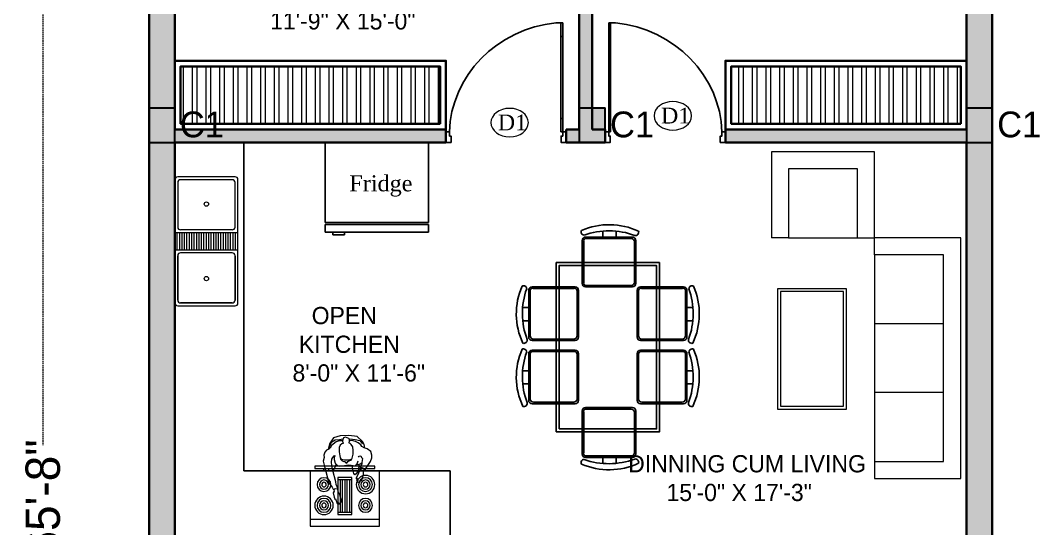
# Model space of a CAD drawing. Header units: millimetres. Extents: x -6808 to 215771, y -89660 to -16303.
# Drawn here: x 108189.5 to 108544.9, y -47427.9 to -47250.7 of the extents above; entities that cross this region are included whole.
import ezdxf

# ---------------------------------------------------------------- set-up
doc = ezdxf.new("R2010")
doc.units = ezdxf.units.MM
doc.header["$PDMODE"] = 35
doc.linetypes.add('ACAD_ISO10W100', pattern=[18, 12, -3, 0, -3])
doc.linetypes.add('DASHED', pattern=[0.75, 0.5, -0.25])
doc.layers.get('0').update_dxf_attribs({"color": 8})
for name, color, linetype, lineweight in [('_Furniture', 253, 'Continuous', 18), ('CHAUKHAT', 32, 'Continuous', 30), ('col.center', 5, 'ACAD_ISO10W100', 15), ('column', 5, 'Continuous', 30), ('dim2', 6, 'Continuous', 20), ('FIXture', 132, 'Continuous', 13), ('FURNITURE 2', 33, 'Continuous', 25), ('furnitures', 12, 'Continuous', 13), ('text', 7, 'Continuous', 25), ('wall', 7, 'Continuous', 35), ('wokg dim', 152, 'DASHED', 18)]:
    doc.layers.add(name, color=color, linetype=linetype, lineweight=lineweight)
doc.layers.add('A-WIN', color=5, linetype='Continuous')
doc.layers.add('NET 01', color=8, linetype='Continuous')
doc.layers.add('AR.furniture', color=7, linetype='Continuous', lineweight=35, true_color=0x009e9e)
doc.layers.add('furniture', color=7, linetype='Continuous', lineweight=5, true_color=0xe57b2a)
doc.styles.add('SAJ', font='eurr____.ttf')
doc.styles.get("Standard").update_dxf_attribs({"font": 'times.ttf'})
doc.dimstyles.new('SAJ', dxfattribs={"dimtxt": 5, "dimasz": 2, "dimexe": 1, "dimexo": 1, "dimgap": 0.09375, "dimtad": 0, "dimdec": 1, "dimzin": 0, "dimdsep": 46, "dimlunit": 4, "dimtxsty": 'SAJ', "dimblk": 'OBLIQUE', "dimcen": 0.125, "dimdle": 0.375, "dimadec": 0, "dimazin": 0, "dimtfac": 1, "dimtdec": 1, "dimtofl": 0, "dimtmove": 0, "dimatfit": 3, "dimldrblk": 'OBLIQUE', "dimfxl": 1, "dimtolj": 1, "dimtzin": 0, "dimlwd": 5, "dimlwe": 5, "dimarcsym": 1})
pattern_1 = [(90, (6308.2126, -1166.6897), (-4.7625, 4e-15), []), (90, (6309.8, -1165.1022), (-4.7625, 4e-15), [])]

# ---------------------------------------------------------------- blocks, each defined once
blk = doc.blocks.new('_Oblique')
at = {"color": 0, "linetype": 'ByBlock', "lineweight": -2}
blk.add_line((-0.5, -0.5), (0.5, 0.5), dxfattribs=at)
blk = doc.blocks.new('*D1454')
at = {"layer": 'Defpoints', "color": 0, "transparency": 16777216}
for p in [(108234.37, -47023.23), (108197.38, -47811.23), (108234.37, -47811.23)]:
    blk.add_point(p, dxfattribs=at)
at = {"layer": 'dim2', "color": 0, "linetype": 'DASHED', "lineweight": 5, "transparency": 16777216}
for p, q in [((108233.37, -47023.23), (108196.38, -47023.23)), ((108197.38, -47022.86), (108197.38, -47398.82)), ((108197.38, -47811.61), (108197.38, -47435.64)), ((108233.37, -47811.23), (108196.38, -47811.23))]:
    blk.add_line(p, q, dxfattribs=at)
at = {"layer": 'dim2', "color": 0, "lineweight": 5, "transparency": 16777216, "xscale": 2, "yscale": 2, "zscale": 2}
for p, rotation in [((108197.38, -47023.23), 90), ((108197.38, -47811.23), 270)]:
    blk.add_blockref('_Oblique', p, dxfattribs=dict(at, rotation=rotation))
at = {"layer": 'dim2', "color": 0, "transparency": 16777216, "insert": (108197.38, -47417.23), "char_height": 12, "attachment_point": 5, "rotation": 90, "style": 'SAJ'}
blk.add_mtext('\\A1;65\'-8"', dxfattribs=at)
blk = doc.blocks.new('QEWFWE')
at = {"layer": 'NET 01'}
for p, q in [((238503.45, 15011.85), (238503.45, 15015.77)), ((238503.45, 15015.77), (238505.41, 15015.77)), ((238503.98, 15015.77), (238503.98, 15011.85)), ((238503.98, 15011.85), (238503.45, 15011.85)), ((238503.45, 15011.85), (238503.45, 14988.32)), ((238503.98, 14988.32), (238503.98, 15011.85)), ((238503.45, 14988.32), (238503.45, 14984.4)), ((238503.98, 14988.32), (238503.45, 14988.32)), ((238503.98, 14984.4), (238503.98, 14988.32)), ((238503.45, 14984.4), (238503.98, 14984.4))]:
    blk.add_line(p, q, dxfattribs=at)
for points in [[(238503.45, 14984.4), (238502.4, 14984.4), (238502.4, 14981.4), (238503.9, 14981.4), (238503.9, 14982.9), (238503.9, 14983.2), (238503.45, 14983.2)], [(238536.02, 14984.4), (238537.07, 14984.4), (238537.07, 14981.4), (238535.57, 14981.4), (238535.57, 14982.9), (238535.57, 14983.2), (238536.02, 14983.2)]]:
    blk.add_lwpolyline(points, close=True, dxfattribs=at)
blk.add_ellipse((238504.18, 14985.62), major_axis=(-29.27, 13.54), ratio=0.925766, start_param=-2.718612, end_param=-1.204625, dxfattribs=at)
blk = doc.blocks.new('A$C35EA12FA')
at = {"layer": 'furnitures', "ltscale": 1.4}
for p, q in [((3.32, 21.47), (2, 19.51)), ((2.36, 19.38), (2.77, 20.24)), ((2.77, 20.24), (3.86, 20.88)), ((4.18, 20.24), (3.23, 19.47)), ((5.45, 22.2), (3.32, 21.47)), ((3.86, 20.88), (5.27, 21.01)), ((5.18, 20.56), (4.18, 20.24)), ((6.23, 20.47), (5.18, 20.56)), ((5.27, 21.01), (6.32, 21.15)), ((8.32, 22.29), (5.45, 22.2)), ((6.32, 21.01), (6.27, 20.38)), ((6.27, 20.38), (6.32, 19.92)), ((6.59, 21.47), (6.32, 21.01)), ((6.32, 19.92), (6.59, 19.74)), ((7.27, 21.69), (6.59, 21.47)), ((7.82, 21.51), (7.27, 21.69)), ((8.36, 21.24), (7.82, 21.51)), ((11, 21.88), (8.32, 22.29)), ((8.54, 20.83), (8.36, 21.24)), ((8.45, 19.88), (8.59, 20.42)), ((8.59, 20.42), (8.54, 20.83)), ((8.63, 21.19), (10.36, 21.01)), ((9.27, 20.65), (8.73, 20.51)), ((10.54, 20.33), (9.27, 20.65)), ((10.36, 21.01), (11.95, 20.6)), ((11.41, 19.92), (10.54, 20.33)), ((12.81, 20.28), (11, 21.88)), ((12.18, 19.19), (11.41, 19.92)), ((11.95, 20.6), (12.72, 19.6)), ((13.27, 19.28), (12.81, 20.28)), ((0.55, 16.83), (0.23, 15.87)), ((1.05, 17.51), (0.55, 16.83)), ((1.77, 17.83), (1.05, 17.51)), ((2, 19.51), (1.64, 17.65)), ((2.45, 18.51), (1.77, 17.83)), ((2, 18.33), (2.36, 19.38)), ((2.59, 18.92), (2.45, 18.51)), ((3.23, 19.47), (2.59, 18.92)), ((5.18, 18.37), (5.14, 16.92)), ((5.14, 16.92), (5.36, 15.6)), ((5.45, 19.1), (5.18, 18.37)), ((6, 19.6), (5.45, 19.1)), ((6.59, 19.74), (6, 19.6)), ((8.36, 19.74), (8.45, 19.88)), ((8.73, 19.65), (8.36, 19.74)), ((9.13, 19.33), (8.73, 19.65)), ((9.63, 18.6), (9.13, 19.33)), ((9.77, 17.37), (9.63, 18.6)), ((9.77, 16.19), (9.77, 17.37)), ((12.5, 18.65), (12.18, 19.19)), ((13.27, 18.28), (12.5, 18.65)), ((13.5, 18.15), (13.27, 19.28)), ((14.31, 17.87), (13.27, 18.28)), ((15.45, 17.06), (14.31, 17.87)), ((15.81, 15.87), (15.45, 17.06)), ((0.27, 15.05), (0, 13.92)), ((0, 13.92), (0.41, 12.19)), ((0.23, 15.87), (0.27, 15.05)), ((2.68, 13.55), (2.77, 14.55)), ((2.82, 12.46), (2.68, 13.55)), ((2.77, 14.55), (3.14, 15.1)), ((3.14, 15.1), (3.54, 15.6)), ((3.91, 15.74), (3.5, 15.33)), ((3.5, 15.33), (3.5, 14.46)), ((3.5, 14.46), (3.91, 13.28)), ((3.54, 15.6), (3.91, 15.74)), ((3.91, 13.28), (4.64, 12.46)), ((5.36, 15.6), (5.63, 14.51)), ((5.63, 14.51), (6.13, 14.05)), ((5.82, 14.55), (5.68, 14.92)), ((6.41, 14.37), (5.82, 14.55)), ((6.13, 14.05), (6.68, 13.83)), ((6.95, 14.24), (6.41, 14.37)), ((6.68, 13.83), (7.13, 13.78)), ((7.59, 14.24), (6.95, 14.24)), ((7.13, 13.78), (7.27, 13.51)), ((7.27, 13.51), (7.5, 13.28)), ((7.5, 13.28), (7.73, 13.51)), ((8.09, 14.19), (7.59, 14.24)), ((7.73, 13.51), (8, 13.78)), ((8, 13.78), (8.36, 13.96)), ((8.68, 14.33), (8.09, 14.19)), ((8.36, 13.96), (9.09, 14.19)), ((9.22, 14.6), (8.68, 14.33)), ((9.09, 14.19), (9.41, 14.83)), ((9.41, 14.83), (9.77, 16.19)), ((11, 13.05), (11.41, 13.96)), ((11.5, 15.24), (11.72, 15.55)), ((11.72, 15.55), (12.18, 15.6)), ((12.04, 13.05), (12.5, 13.37)), ((12.18, 15.6), (12.45, 15.15)), ((12.45, 15.15), (12.81, 14.78)), ((12.54, 13.51), (12.5, 13.05)), ((12.63, 14.1), (12.54, 13.51)), ((12.81, 14.78), (12.63, 14.1)), ((13.62, 11.17), (15.36, 13.78)), ((15.36, 13.78), (15.77, 14.96)), ((15.77, 14.96), (15.81, 15.87)), ((0.41, 12.19), (1.82, 6.87)), ((3.09, 10.82), (2.82, 12.46)), ((4.04, 7.23), (3.09, 10.82)), ((3.45, 11.28), (3.23, 11.01)), ((3.86, 12.05), (3.45, 11.28)), ((4.04, 12.83), (3.86, 12.05)), ((4.64, 12.46), (5.41, 12.33)), ((5.41, 12.33), (8.36, 12.69)), ((8.28, 12.7), (10.5, 12.37)), ((9.59, 11.19), (9.54, 12.14)), ((9.95, 9.92), (9.59, 11.19)), ((10.5, 12.37), (11, 13.05)), ((11.45, 10), (10.67, 8.41)), ((11.45, 10.01), (10.68, 8.41)), ((11.45, 11.01), (10.72, 9.82)), ((11, 12.83), (12.04, 13.05)), ((11.63, 12.87), (11.45, 11.01)), ((12.13, 11.42), (11.45, 10.01)), ((12.5, 13.05), (12, 11.87)), ((12, 11.87), (12.13, 11.42)), ((12.13, 11.83), (12.59, 11.83)), ((12.59, 11.83), (13.09, 11.64)), ((13.09, 11.64), (13.45, 11.46)), ((13.09, 10.42), (13.18, 11.05)), ((13.09, 9.6), (13.09, 10.42)), ((13.18, 11.05), (13.68, 11.19)), ((1.82, 6.87), (2.86, 5.46)), ((4.18, 6.32), (4.04, 7.23)), ((10.27, 9.51), (9.95, 9.92)), ((10.72, 9.82), (10.27, 9.51)), ((10.67, 8.41), (10.72, 8.18)), ((10.68, 8.41), (10.72, 8.19)), ((10.72, 8.18), (11.13, 8.41)), ((10.72, 8.19), (11.13, 8.41)), ((11.13, 8.41), (10.86, 7.87)), ((11.13, 8.41), (10.86, 7.87)), ((10.86, 7.87), (10.95, 7.64)), ((10.86, 7.87), (10.95, 7.64)), ((10.95, 7.64), (11.27, 7.78)), ((10.95, 7.64), (11.27, 7.77)), ((11.27, 7.78), (11.04, 7.19)), ((11.27, 7.77), (11.04, 7.18)), ((11.04, 7.18), (11.27, 7.05)), ((11.27, 7.05), (11.49, 7.14)), ((11.49, 7.14), (11.54, 6.96)), ((11.54, 6.96), (11.86, 7)), ((12.26, 8), (11.83, 7)), ((12.27, 8.05), (12.22, 7.55)), ((12.22, 7.55), (12.45, 7.69)), ((12.45, 7.69), (12.68, 8)), ((12.68, 8), (12.81, 8.64)), ((12.81, 8.64), (13.09, 9.6)), ((2.86, 5.46), (3.18, 4.82)), ((3.18, 4.82), (3.45, 4.59)), ((3.5, 4.14), (3.23, 3.55)), ((3.23, 3.55), (3.5, 2.14)), ((3.45, 4.59), (3.5, 4.14)), ((3.54, 4.64), (3.86, 4.96)), ((3.86, 4.96), (4.5, 4.91)), ((4.86, 4.82), (4.18, 6.32)), ((4.5, 4.91), (4.64, 4.73)), ((4.73, 4.28), (4.82, 4.46)), ((5.36, 3), (4.73, 4.28)), ((4.82, 4.46), (4.86, 4.82)), ((3.5, 2.14), (3.91, 1.41)), ((3.91, 1.41), (4, 1.68)), ((4, 1.68), (4.54, 0.18)), ((4.54, 0.18), (4.73, 0.14)), ((4.73, 0.14), (4.82, 0.32)), ((4.82, 0.32), (5.09, 0)), ((5.09, 0), (5.45, 0)), ((5.63, 2.09), (5.36, 3)), ((5.45, 0.36), (5.73, 0.36)), ((5.45, 0), (5.45, 0.36)), ((6.04, 0.91), (5.63, 2.09)), ((5.73, 0.68), (6.04, 0.91)), ((5.73, 0.36), (5.73, 0.68))]:
    blk.add_line(p, q, dxfattribs=at)
blk = doc.blocks.new('A$C59C60163')
at = {"layer": 'FIXture'}
for p, q in [((61.7, 0), (61.7, 617.2)), ((493.8, 493.8), (514.4, 493.8)), ((123.4, 246.9), (123.4, 370.3)), ((411.5, 370.3), (411.5, 246.9)), ((514.4, 452.6), (493.8, 452.6)), ((411.5, 349.8), (123.4, 349.8)), ((123.4, 329.2), (411.5, 329.2)), ((411.5, 308.6), (123.4, 308.6)), ((123.4, 288), (411.5, 288)), ((411.5, 267.5), (123.4, 267.5)), ((514.4, 164.6), (493.8, 164.6)), ((493.8, 123.4), (514.4, 123.4))]:
    blk.add_line(p, q, dxfattribs=at)
for points in [[(493.8, 0), (0, 0), (0, 617.2), (493.8, 617.2)], [(534.9, 41.1), (514.4, 41.1), (514.4, 576.1), (534.9, 576.1)], [(432.1, 246.9), (102.9, 246.9), (102.9, 370.3), (432.1, 370.3)]]:
    blk.add_lwpolyline(points, close=True, dxfattribs=at)
for centre, radius in [((185.2, 493.8), 61.7), ((370.3, 493.8), 82.3), ((370.3, 493.8), 61.7), ((185.2, 493.8), 41.1), ((185.2, 493.8), 20.6), ((370.3, 493.8), 41.1), ((370.3, 493.8), 20.6), ((185.2, 123.4), 82.3), ((185.2, 123.4), 61.7), ((370.3, 123.4), 61.7), ((185.2, 123.4), 41.1), ((185.2, 123.4), 20.6), ((370.3, 123.4), 41.1), ((370.3, 123.4), 20.6)]:
    blk.add_circle(centre, radius, dxfattribs=at)
blk = doc.blocks.new('A$C22B204D2')
at = {"layer": '_Furniture', "color": 2, "xscale": 1.071547591360284, "yscale": 1.071547591360284, "zscale": 1.071547591360284}
blk.add_blockref('A$C35EA12FA', (4.57, 9.37), dxfattribs=at)
at = {"layer": 'FIXture', "xscale": -0.0391304348595441, "yscale": 0.0391304348595441, "zscale": 0.0391304348595441, "rotation": 270}
blk.add_blockref('A$C59C60163', (0, 1.61), dxfattribs=at)
blk = doc.blocks.new('TTRE')
at = {"layer": 'furniture', "color": 251, "true_color": 0x636466}
for p, q in [((167626.83, 15638.39), (167662.83, 15638.39)), ((167626.83, 15608.39), (167626.83, 15638.39)), ((167662.83, 15638.39), (167662.83, 15608.39)), ((167632.83, 15632.39), (167656.83, 15632.39)), ((167632.83, 15608.39), (167632.83, 15632.39)), ((167656.83, 15632.39), (167656.83, 15608.39)), ((167656.83, 15632.39), (167656.83, 15608.39)), ((167596.83, 15524.39), (167596.83, 15608.39)), ((167596.83, 15608.39), (167626.83, 15608.39)), ((167626.83, 15602.39), (167626.83, 15608.39)), ((167632.83, 15608.39), (167626.83, 15608.39)), ((167656.83, 15608.39), (167632.83, 15608.39)), ((167656.83, 15608.39), (167662.83, 15608.39)), ((167602.83, 15530.39), (167602.83, 15602.39)), ((167602.83, 15602.39), (167626.83, 15602.39)), ((167626.83, 15602.39), (167626.83, 15530.39)), ((167637.69, 15549.6), (167637.69, 15589.6)), ((167637.69, 15589.6), (167659.69, 15589.6)), ((167659.69, 15589.6), (167659.69, 15549.6)), ((167602.83, 15578.39), (167626.83, 15578.39)), ((167602.83, 15554.39), (167626.83, 15554.39)), ((167659.69, 15549.6), (167637.69, 15549.6)), ((167626.83, 15530.39), (167602.83, 15530.39)), ((167626.83, 15530.39), (167626.83, 15524.39)), ((167626.83, 15524.39), (167596.83, 15524.39))]:
    blk.add_line(p, q, dxfattribs=at)
blk.add_lwpolyline([(167660.69, 15548.6), (167636.69, 15548.6), (167636.69, 15590.6), (167660.69, 15590.6)], close=True, dxfattribs=at)
blk = doc.blocks.new('SINK')
at = {"layer": 'FIXture'}
for p, q in [((94244.16, -43664.34), (94244.16, -43707.34)), ((94265.16, -43663.34), (94245.16, -43663.34)), ((94245.16, -43665.34), (94245.16, -43680.84)), ((94264.16, -43664.34), (94246.16, -43664.34)), ((94265.16, -43680.84), (94265.16, -43665.34)), ((94266.16, -43707.34), (94266.16, -43664.34)), ((94266.16, -43682.84), (94244.16, -43682.84)), ((94245.01, -43688.84), (94245.01, -43682.84)), ((94245.85, -43688.84), (94245.85, -43682.84)), ((94264.16, -43681.84), (94246.16, -43681.84)), ((94246.7, -43688.84), (94246.7, -43682.84)), ((94247.55, -43688.84), (94247.55, -43682.84)), ((94248.39, -43688.84), (94248.39, -43682.84)), ((94249.24, -43688.84), (94249.24, -43682.84)), ((94250.08, -43688.84), (94250.08, -43682.84)), ((94250.93, -43688.84), (94250.93, -43682.84)), ((94251.78, -43688.84), (94251.78, -43682.84)), ((94252.62, -43688.84), (94252.62, -43682.84)), ((94253.47, -43688.84), (94253.47, -43682.84)), ((94254.31, -43688.84), (94254.31, -43682.84)), ((94255.16, -43688.84), (94255.16, -43682.84)), ((94256.01, -43688.84), (94256.01, -43682.84)), ((94256.85, -43688.84), (94256.85, -43682.84)), ((94257.7, -43688.84), (94257.7, -43682.84)), ((94258.55, -43688.84), (94258.55, -43682.84)), ((94259.39, -43688.84), (94259.39, -43682.84)), ((94260.24, -43688.84), (94260.24, -43682.84)), ((94261.08, -43688.84), (94261.08, -43682.84)), ((94261.93, -43688.84), (94261.93, -43682.84)), ((94262.78, -43688.84), (94262.78, -43682.84)), ((94263.62, -43688.84), (94263.62, -43682.84)), ((94264.47, -43688.84), (94264.47, -43682.84)), ((94265.31, -43688.84), (94265.31, -43682.84)), ((94244.16, -43688.84), (94266.16, -43688.84)), ((94245.16, -43690.84), (94245.16, -43706.34)), ((94245.16, -43706.34), (94245.16, -43690.84)), ((94264.16, -43689.84), (94246.16, -43689.84)), ((94265.16, -43706.34), (94265.16, -43690.84)), ((94265.16, -43690.84), (94265.16, -43706.34)), ((94245.16, -43708.34), (94265.16, -43708.34)), ((94246.16, -43707.34), (94264.16, -43707.34)), ((94264.16, -43707.34), (94246.16, -43707.34))]:
    blk.add_line(p, q, dxfattribs=at)
for centre in [(94255.16, -43672.84), (94255.16, -43698.84)]:
    blk.add_circle(centre, 0.766, dxfattribs=at)
for centre, start, end in [((94245.16, -43664.34), 90, 180), ((94246.16, -43665.34), 90, 180), ((94264.16, -43665.34), 0, 90), ((94265.16, -43664.34), 0, 90), ((94246.16, -43680.84), 180, 270), ((94264.16, -43680.84), 270, 0), ((94246.16, -43690.84), 90, 180), ((94264.16, -43690.84), 0, 90), ((94245.16, -43707.34), 180, 270), ((94246.16, -43706.34), 180, 270), ((94246.16, -43706.34), 180, 270), ((94264.16, -43706.34), 270, 0), ((94264.16, -43706.34), 270, 0), ((94265.16, -43707.34), 270, 0)]:
    blk.add_arc(centre, 1, start, end, dxfattribs=at)
blk = doc.blocks.new('weerf')
at = {"color": 251, "true_color": 0x636466}
for p, q in [((167984.25, 15684.17), (167967.87, 15684.17)), ((167967.88, 15683.65), (167983.73, 15683.65)), ((167973.91, 15686.28), (167973.91, 15684.17)), ((167978.49, 15684.17), (167978.49, 15686.24)), ((167966.72, 15683.02), (167966.72, 15667.96)), ((167967.24, 15668.48), (167967.24, 15682.51)), ((167984.88, 15682.51), (167984.88, 15668.48)), ((167985.39, 15667.96), (167985.39, 15683.02)), ((167967.87, 15666.82), (167984.25, 15666.82)), ((167983.73, 15667.33), (167967.88, 15667.33))]:
    blk.add_line(p, q, dxfattribs=at)
for centre, radius, start, end in [((167976.08, 15664.21), 24.28, 65.0156, 113.4469), ((167967.39, 15685.97), 1.1, 152.4673, 268.0646), ((167967.87, 15683.02), 1.15, 90, 180), ((167967.97, 15682.85), 0.808, 96.7142, 205.1766), ((167975.99, 15660.5), 25.86, 69.6237, 109.5086), ((167983.73, 15682.51), 1.15, 360, 90), ((167984.25, 15683.02), 1.15, 360, 90), ((167985.24, 15685.86), 1.15, 257.6258, 17.8047), ((167967.87, 15667.96), 1.15, 180, 270), ((167967.97, 15668.14), 0.808, 154.8234, 263.2858), ((167983.73, 15668.48), 1.15, 270, 0), ((167984.25, 15667.96), 1.15, 270, 0)]:
    blk.add_arc(centre, radius, start, end, dxfattribs=at)
blk = doc.blocks.new('45t65y')
at = {"color": 251, "true_color": 0x636466}
for points in [[(167957.63, 15590.36), (167993.63, 15590.36), (167993.63, 15649.36), (167957.63, 15649.36)], [(167958.63, 15591.36), (167992.63, 15591.36), (167992.63, 15648.36), (167958.63, 15648.36)]]:
    blk.add_lwpolyline(points, close=True, dxfattribs=at)
blk.add_blockref('weerf', (0, -25.89))
at = {"xscale": -1}
for p, rotation in [((183632.21, 183607.61), 90), ((183632.21, 183585.57), 90), ((0, 31265.61), 180)]:
    blk.add_blockref('weerf', p, dxfattribs=dict(at, rotation=rotation))
at = {"rotation": 270}
for p in [(152319.04, 183607.61), (152319.04, 183585.57)]:
    blk.add_blockref('weerf', p, dxfattribs=at)
blk = doc.blocks.new('rg5y')
at = {"color": 0}
for p, q in [((59918.75, -28697.18), (59918.04, -28697.18)), ((59918.04, -28700.5), (59918.04, -28697.18)), ((59918.75, -28724.09), (59918.75, -28695.06)), ((59918.75, -28695.06), (59920.93, -28695.06)), ((59920.93, -28724.09), (59920.93, -28695.06)), ((59921.47, -28724.09), (59921.47, -28695.06)), ((59921.47, -28695.06), (59943.98, -28695.06)), ((59943.98, -28724.09), (59943.98, -28695.06)), ((59918.75, -28700.5), (59918.04, -28700.5)), ((59921.47, -28724.09), (59943.98, -28724.09))]:
    blk.add_line(p, q, dxfattribs=at)
blk.add_line((59920.93, -28724.09), (59918.75, -28724.09))
at = {"layer": 'A-WIN', "color": 0, "insert": (59934.74, -28701.8), "char_height": 4.5, "width": 60.2807, "attachment_point": 1, "rotation": 270}
blk.add_mtext('\\A1;Fridge', dxfattribs=at)
blk = doc.blocks.new('c1')
at = {"layer": 'column'}
blk.add_hatch(color=256, dxfattribs=at).paths.add_polyline_path([(58376.49, -43564.36), (58385.49, -43564.36), (58385.49, -43552.36), (58376.49, -43552.36)])
for p, q in [((58376.49, -43552.36), (58376.49, -43564.36)), ((58376.49, -43552.36), (58385.49, -43552.36)), ((58385.49, -43564.36), (58385.49, -43552.36)), ((58376.49, -43564.36), (58385.49, -43564.36))]:
    blk.add_line(p, q, dxfattribs=at)
blk = doc.blocks.new('dge')
at = {"layer": 'CHAUKHAT', "lineweight": 9, "ltscale": 2, "extrusion": (0, 0, -1)}
blk.add_ellipse((69740.43, -34180.61), major_axis=(-6.53, 0), ratio=0.763106, dxfattribs=at)
at = {"layer": 'CHAUKHAT', "lineweight": 30, "insert": (69736.33, -34177.78), "char_height": 5.5, "width": 180.3968, "attachment_point": 1}
blk.add_mtext('\\A1;D1', dxfattribs=at)

msp = doc.modelspace()

# ---------------------------------------------------------------- hatches: boundary and pattern name
at = {"layer": 'AR.furniture', "lineweight": 5}
h = msp.add_hatch(dxfattribs=at)
h.set_pattern_fill('ANSI32', color=256, scale=0.5, angle=45, style=0)
h.set_pattern_definition(pattern_1)
h.paths.add_polyline_path([(108245.366, -47266.731), (108245.366, -47286.731), (108335.866, -47286.731), (108335.866, -47266.731)])
h = msp.add_hatch(dxfattribs=at)
h.set_pattern_fill('ANSI32', color=256, scale=0.5, angle=45, style=0)
h.set_pattern_definition(pattern_1)
h.paths.add_polyline_path([(108437.366, -47266.731), (108437.366, -47286.731), (108517.366, -47286.731), (108517.366, -47266.731)])
at = {"layer": 'wokg dim'}
h = msp.add_hatch(color=252, dxfattribs=at)
h.dxf.hatch_style = 1
h.paths.add_polyline_path([(108528.366, -47023.231), (108234.366, -47023.231), (108234.366, -47715.231), (108256.116, -47715.231), (108256.116, -47706.231), (108243.366, -47706.231), (108243.366, -47562.231), (108321.917, -47562.231), (108321.917, -47557.731), (108243.366, -47557.731), (108243.366, -47482.731), (108247.866, -47482.731), (108247.866, -47478.231), (108243.366, -47478.231), (108243.366, -47436.231), (108247.866, -47436.231), (108247.866, -47431.731), (108243.366, -47431.731), (108243.366, -47293.231), (108337.866, -47293.231), (108337.866, -47288.731), (108243.366, -47288.731), (108243.366, -47108.731), (108273.366, -47108.731), (108273.366, -47104.231), (108243.366, -47104.231), (108243.366, -47097.231), (108243.366, -47032.231), (108351.366, -47032.231), (108351.366, -47047.231), (108355.866, -47047.231), (108355.866, -47032.231), (108519.366, -47032.231), (108519.366, -47104.231), (108459.366, -47104.231), (108459.366, -47065.231), (108454.866, -47065.231), (108454.866, -47108.731), (108519.366, -47108.731), (108519.366, -47144.731), (108519.366, -47288.731), (108435.366, -47288.731), (108435.366, -47293.231), (108519.366, -47293.231), (108519.366, -47500.731), (108454.866, -47500.731), (108454.866, -47509.731), (108519.366, -47509.731), (108519.366, -47710.731), (108510.366, -47710.731), (108510.366, -47715.231), (108528.366, -47715.231)])
h = msp.add_hatch(color=252, dxfattribs=at)
h.dxf.hatch_style = 1
h.paths.add_polyline_path([(108388.866, -47108.731), (108393.366, -47108.731), (108393.366, -47104.231), (108384.366, -47104.231), (108384.366, -47288.731), (108379.866, -47288.731), (108379.866, -47293.231), (108393.366, -47293.231), (108393.366, -47288.731), (108388.866, -47288.731)])

# ---------------------------------------------------------------- linework, layer by layer
for p, q in [((108267.366, -47293.231), (108267.366, -47407.731)), ((108267.366, -47407.731), (108339.366, -47407.731)), ((108339.366, -47431.731), (108339.366, -47407.731))]:
    msp.add_line(p, q)
at = {"layer": 'AR.furniture'}
for points in [[(108337.866, -47288.731), (108243.366, -47288.731), (108243.366, -47264.731), (108337.866, -47264.731)], [(108519.366, -47288.731), (108435.366, -47288.731), (108435.366, -47264.731), (108519.366, -47264.731)], [(108335.866, -47286.731), (108245.366, -47286.731), (108245.366, -47266.731), (108335.866, -47266.731)], [(108517.366, -47286.731), (108437.366, -47286.731), (108437.366, -47266.731), (108517.366, -47266.731)]]:
    msp.add_lwpolyline(points, close=True, dxfattribs=at)
at = {"layer": 'wall'}
for p, q in [((108234.366, -47023.231), (108234.366, -47811.231)), ((108528.366, -47023.231), (108528.366, -47811.231)), ((108243.366, -47108.731), (108243.366, -47288.731)), ((108519.366, -47144.731), (108519.366, -47288.731)), ((108243.366, -47293.231), (108243.366, -47431.731)), ((108519.366, -47293.231), (108519.366, -47500.731))]:
    msp.add_line(p, q, dxfattribs=at)
at = {"layer": 'wall', "color": 1}
for p, q in [((108384.366, -47104.231), (108384.366, -47288.731)), ((108388.866, -47108.731), (108388.866, -47288.731)), ((108337.866, -47288.731), (108243.366, -47288.731)), ((108337.866, -47293.231), (108337.866, -47288.731)), ((108384.366, -47288.731), (108379.866, -47288.731)), ((108379.866, -47288.731), (108379.866, -47293.231)), ((108393.366, -47288.731), (108388.866, -47288.731)), ((108393.366, -47288.731), (108393.366, -47293.231)), ((108519.366, -47288.731), (108435.366, -47288.731)), ((108435.366, -47293.231), (108435.366, -47288.731)), ((108337.866, -47293.231), (108243.366, -47293.231)), ((108393.366, -47293.231), (108379.866, -47293.231)), ((108519.366, -47293.231), (108435.366, -47293.231))]:
    msp.add_line(p, q, dxfattribs=at)

# ---------------------------------------------------------------- block references
at = {"linetype": 'ByBlock', "lineweight": 20, "yscale": 1.211467555345734, "zscale": 1.211467555345734}
for p, xscale in [((397317.782, -65442.706), -1.211467555345734), ((-180544.55, -65442.706), 1.211467555345734)]:
    msp.add_blockref('QEWFWE', p, dxfattribs=dict(at, xscale=xscale))
at = {"color": 251, "true_color": 0x636466, "xscale": 1.241379310344827, "yscale": 1.241379310344827, "zscale": 1.241379310344827, "rotation": 89.99999999999999}
msp.add_blockref('rg5y', (72674.369, -121706.452), dxfattribs=at)
at = {"xscale": -1}
msp.add_blockref('TTRE', (276114.198, -62934.859), dxfattribs=at)
msp.add_blockref('45t65y', (-59581.292, -62984.523))
at = {"layer": 'CHAUKHAT', "lineweight": 9}
for p in [(38676.572, -13103.354), (38619.674, -13105.732)]:
    msp.add_blockref('dge', p, dxfattribs=at)
at = {"layer": 'column'}
for p in [(49857.874, -3728.869), (50007.874, -3728.869), (50142.874, -3728.869)]:
    msp.add_blockref('c1', p, dxfattribs=at)
at = {"layer": 'FURNITURE 2'}
msp.add_blockref('SINK', (13999.206, -3641.893), dxfattribs=at)
at = {"layer": 'FURNITURE 2', "ltscale": 0.5, "extrusion": (0, 0, -1), "xscale": -1, "zscale": -1}
msp.add_blockref('A$C22B204D2', (-108290.54, -47428.663), dxfattribs=at)

# ---------------------------------------------------------------- texts
at = {"layer": 'col.center', "linetype": 'ByBlock', "char_height": 9, "width": 293.6941, "attachment_point": 1, "style": 'SAJ'}
for insert in [(108245.096, -47282.464), (108395.096, -47282.464), (108530.096, -47282.464)]:
    msp.add_mtext('\\A1;{\\fCentury Gothic|b0|i0|c0|p34;C1}', dxfattribs=dict(at, insert=insert))
at = {"layer": 'text', "ltscale": 2, "char_height": 6, "attachment_point": 1, "style": 'SAJ'}
for s, insert, width in [('\\A1;{\\fCentury Gothic|b0|i0|c0|p34; M.BED ROOM\\P  11\'-9" X 15\'-0"}', (108272.128, -47237.85), 244.74508), ('\\A1;{\\fCentury Gothic|b0|i0|c0|p34;   OPEN\\P KITCHEN\\P8\'-0" X 11\'-6"}', (108284.38, -47350.612), 244.74508), ('\\A1;{\\fCentury Gothic|b0|i0|c0|p34;   DINNING CUM LIVING\\P         15\'-0" X 17\'-3"}', (108394.732, -47402.295), 115.0205)]:
    msp.add_mtext(s, dxfattribs=dict(at, insert=insert, width=width))

# ---------------------------------------------------------------- dimensions: what is measured, and where the dimension line sits
at = {"layer": 'dim2'}
dim = msp.add_linear_dim(base=(108197.38, -47811.231), p1=(108234.366, -47023.231), p2=(108234.366, -47811.231), angle=270, dimstyle='SAJ', override={"dimtxt": 12}, dxfattribs=at)
dim.commit()
dim.dimension.update_dxf_attribs({"geometry": '*D1454', "text_midpoint": (108197.38, -47417.231), "dimtype": 161})

doc.saveas('drawing.dxf')
